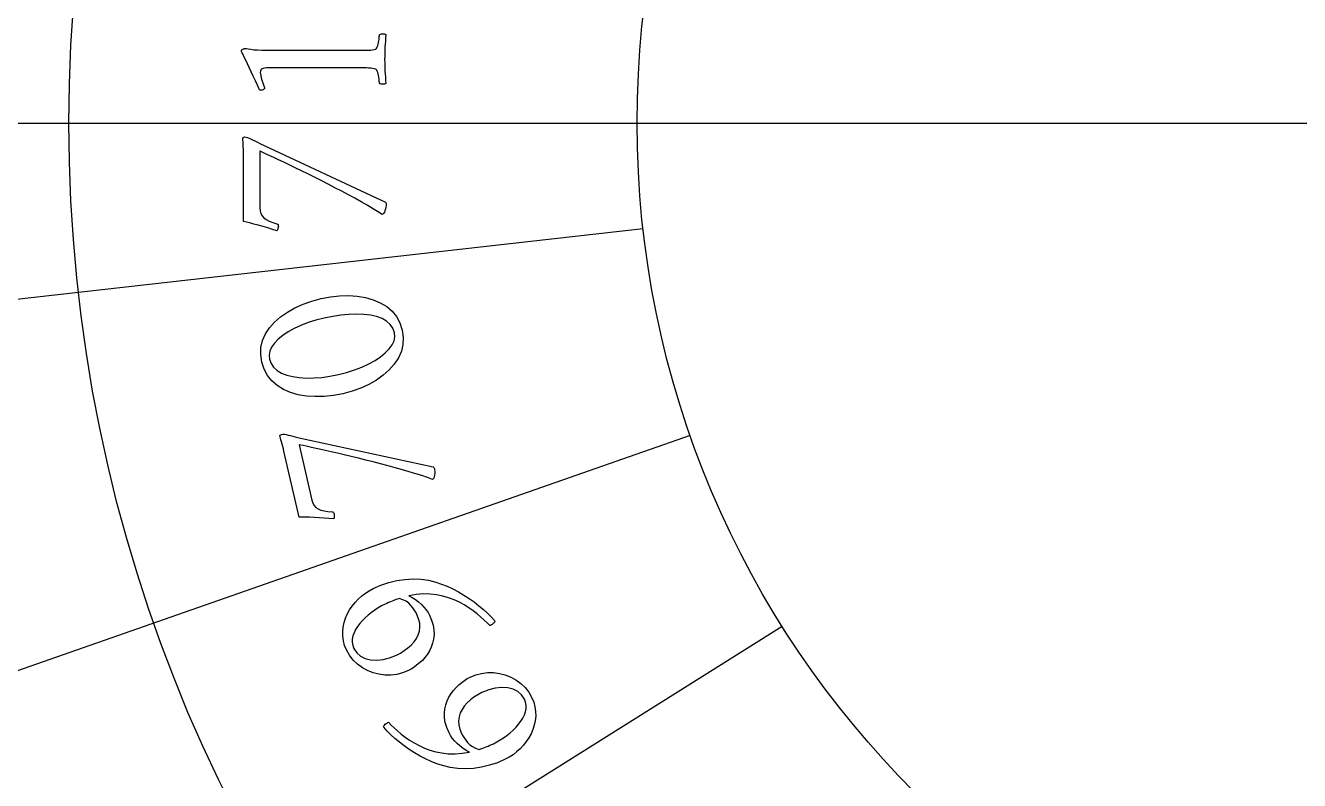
# Model space of a CAD drawing. Header units: millimetres. Extents: x -60 to 60, y -60 to 76.
# Drawn here: x -10.8 to -1.97, y -4.56 to 0.68 of the extents above; entities that cross this region are included whole.
import ezdxf

# ---------------------------------------------------------------- set-up
doc = ezdxf.new("R2010")
doc.units = ezdxf.units.MM
for name, color, linetype in [('CUT_OUTER', 1, 'Continuous'), ('ENGRAVE', 7, 'Continuous'), ('ENGRAVE_FINE', 8, 'Continuous'), ('TEXT', 5, 'Continuous')]:
    doc.layers.add(name, color=color, linetype=linetype)

msp = doc.modelspace()

# ---------------------------------------------------------------- linework, layer by layer
at = {"layer": 'CUT_OUTER'}
msp.add_arc((0, -0.0001), 59.9999, 176.771323, 2.429054, dxfattribs=at)
at = {"layer": 'ENGRAVE'}
msp.add_lwpolyline([(-40.5, 0), (40.5, 0)], dxfattribs=at)
for radius in [58.8, 58.8, 57.225, 54.3, 54.3, 51.99, 47.7, 47.7, 45.18, 40.5, 40.5, 14.58, 10.4976, 6.561]:
    msp.add_circle((0, 0), radius, dxfattribs=at)
at = {"layer": 'ENGRAVE_FINE'}
for points in [[(-6.5197, -0.7346), (-14.4883, -1.6324)], [(-6.1928, -2.167), (-13.7618, -4.8155)], [(-5.5554, -3.4907), (-12.3452, -7.757)]]:
    msp.add_lwpolyline(points, dxfattribs=at)
at = {"layer": 'TEXT'}
for points in [[(-8.4863, 0.3825), (-9.1133, 0.3825), (-9.1287, 0.3821), (-9.1415, 0.3808), (-9.1517, 0.3785), (-9.1594, 0.3754), (-9.1649, 0.3712), (-9.1689, 0.3657), (-9.1713, 0.3589), (-9.1721, 0.3508), (-9.1713, 0.3409), (-9.1691, 0.3286), (-9.1654, 0.3139), (-9.1601, 0.2968), (-9.1544, 0.2797), (-9.1492, 0.2647), (-9.1445, 0.2519), (-9.1403, 0.2413), (-9.1462, 0.235), (-9.1526, 0.2306), (-9.1597, 0.2279), (-9.1673, 0.227), (-9.1674, 0.227), (-9.1677, 0.227), (-9.1682, 0.227), (-9.1689, 0.227), (-9.1718, 0.2272), (-9.174, 0.2278), (-9.1757, 0.2288), (-9.1768, 0.2302), (-9.1912, 0.2618), (-9.2056, 0.2931), (-9.2201, 0.3241), (-9.2348, 0.3548), (-9.2488, 0.384), (-9.2615, 0.4107), (-9.273, 0.4348), (-9.2832, 0.4564), (-9.2915, 0.4742), (-9.2975, 0.4871), (-9.301, 0.4952), (-9.3022, 0.4984), (-9.3022, 0.5016), (-9.3016, 0.5053), (-9.2998, 0.5083), (-9.2969, 0.5108), (-9.2927, 0.5127), (-9.2881, 0.5142), (-9.284, 0.5155), (-9.2802, 0.5166), (-9.2768, 0.5175), (-9.2744, 0.5171), (-9.2671, 0.5159), (-9.2549, 0.5139), (-9.2379, 0.5111), (-9.2165, 0.5083), (-9.1909, 0.5064), (-9.1613, 0.5052), (-9.1276, 0.5048), (-8.4863, 0.5048), (-8.4692, 0.5048), (-8.4526, 0.505), (-8.4366, 0.5052), (-8.4212, 0.5056), (-8.4069, 0.5063), (-8.3939, 0.5077), (-8.3823, 0.5099), (-8.372, 0.5127), (-8.3682, 0.5154), (-8.3645, 0.5203), (-8.361, 0.5273), (-8.3577, 0.5365), (-8.3548, 0.547), (-8.3524, 0.5578), (-8.3505, 0.5688), (-8.349, 0.5802), (-8.348, 0.5908), (-8.3472, 0.5998), (-8.3468, 0.6071), (-8.3466, 0.6127), (-8.3429, 0.6148), (-8.3379, 0.6165), (-8.3318, 0.6176), (-8.3244, 0.6183), (-8.3171, 0.6182), (-8.3109, 0.6173), (-8.306, 0.6154), (-8.3022, 0.6127), (-8.3037, 0.5894), (-8.3052, 0.5671), (-8.3065, 0.5457), (-8.3077, 0.5254), (-8.3088, 0.5052), (-8.3095, 0.4841), (-8.31, 0.4623), (-8.3101, 0.4397), (-8.31, 0.418), (-8.3095, 0.3972), (-8.3088, 0.3775), (-8.3077, 0.3587), (-8.3065, 0.3398), (-8.3052, 0.3195), (-8.3037, 0.2977), (-8.3022, 0.2746), (-8.306, 0.2719), (-8.3109, 0.27), (-8.3171, 0.2691), (-8.3244, 0.2691), (-8.3318, 0.2697), (-8.3379, 0.2708), (-8.3429, 0.2725), (-8.3466, 0.2746), (-8.3468, 0.2802), (-8.3472, 0.2875), (-8.348, 0.2965), (-8.349, 0.3072), (-8.3505, 0.3185), (-8.3524, 0.3296), (-8.3548, 0.3403), (-8.3577, 0.3508), (-8.361, 0.3599), (-8.3645, 0.3667), (-8.3682, 0.371), (-8.372, 0.373), (-8.3823, 0.3759), (-8.3939, 0.3782), (-8.4069, 0.3799), (-8.4212, 0.381), (-8.4366, 0.3817), (-8.4526, 0.3822), (-8.4692, 0.3824), (-8.4863, 0.3825)], [(-9.2879, -0.2127), (-9.2881, -0.1973), (-9.2885, -0.1814), (-9.2893, -0.1648), (-9.2903, -0.1476), (-9.2914, -0.1319), (-9.2921, -0.1198), (-9.2925, -0.1113), (-9.2927, -0.1064), (-9.2918, -0.1022), (-9.2891, -0.0992), (-9.2847, -0.0974), (-9.2784, -0.0968), (-9.2697, -0.0977), (-9.2596, -0.1004), (-9.2479, -0.1049), (-9.2348, -0.1111), (-9.2206, -0.1184), (-9.206, -0.1258), (-9.1909, -0.1334), (-9.1752, -0.1413), (-8.3038, -0.5492), (-8.3017, -0.552), (-8.3002, -0.5556), (-8.2993, -0.5599), (-8.299, -0.5651), (-8.2996, -0.5743), (-8.3012, -0.5845), (-8.3039, -0.5957), (-8.3077, -0.608), (-8.3123, -0.6191), (-8.3171, -0.627), (-8.3222, -0.6318), (-8.3276, -0.6333), (-8.3593, -0.613), (-8.3943, -0.5917), (-8.4324, -0.5694), (-8.4736, -0.546), (-8.5171, -0.5221), (-8.5617, -0.4978), (-8.6076, -0.4733), (-8.6546, -0.4484), (-8.702, -0.4237), (-8.749, -0.3996), (-8.7957, -0.3761), (-8.8419, -0.3532), (-8.8869, -0.3312), (-8.9298, -0.3103), (-8.9706, -0.2907), (-9.0094, -0.2722), (-9.0452, -0.2553), (-9.0772, -0.2401), (-9.1055, -0.2267), (-9.13, -0.2151), (-9.1498, -0.2057), (-9.1639, -0.199), (-9.1724, -0.195), (-9.1752, -0.1937), (-9.1752, -0.5873), (-9.1734, -0.6089), (-9.1681, -0.6278), (-9.1592, -0.6439), (-9.1467, -0.6572), (-9.1303, -0.6687), (-9.1098, -0.6794), (-9.085, -0.6893), (-9.0562, -0.6984), (-9.052, -0.7002), (-9.049, -0.704), (-9.0473, -0.7097), (-9.0467, -0.7175), (-9.0469, -0.7202), (-9.0474, -0.7236), (-9.0484, -0.7277), (-9.0498, -0.7326), (-9.0514, -0.7374), (-9.053, -0.7415), (-9.0546, -0.7449), (-9.0562, -0.7476), (-9.0881, -0.7375), (-9.1203, -0.7276), (-9.1528, -0.718), (-9.1855, -0.7087), (-9.2166, -0.7003), (-9.2441, -0.6931), (-9.2678, -0.6872), (-9.2879, -0.6826)], [(-9.1614, -1.6579), (-9.169, -1.6057), (-9.1672, -1.5557), (-9.1563, -1.5079), (-9.136, -1.4625), (-9.1079, -1.4197), (-9.0732, -1.3801), (-9.032, -1.3438), (-8.9842, -1.3106), (-8.9314, -1.2811), (-8.8749, -1.2557), (-8.8146, -1.2345), (-8.7507, -1.2174), (-8.6857, -1.2051), (-8.6222, -1.1982), (-8.5602, -1.1968), (-8.4997, -1.2008), (-8.4422, -1.2103), (-8.3891, -1.2254), (-8.3404, -1.2461), (-8.2961, -1.2724), (-8.2578, -1.3044), (-8.227, -1.3423), (-8.2038, -1.3861), (-8.188, -1.4358), (-8.1809, -1.4861), (-8.1831, -1.5348), (-8.1945, -1.5819), (-8.215, -1.6276), (-8.2434, -1.6708), (-8.2782, -1.711), (-8.3194, -1.748), (-8.3671, -1.7819), (-8.4197, -1.8121), (-8.4762, -1.838), (-8.5363, -1.8595), (-8.6002, -1.8767), (-8.6653, -1.889), (-8.7288, -1.8958), (-8.7908, -1.8972), (-8.8513, -1.8932), (-8.9087, -1.8837), (-8.9617, -1.8684), (-9.0102, -1.8474), (-9.0542, -1.8207), (-9.0922, -1.7884), (-9.1228, -1.7505), (-9.1458, -1.707), (-9.1614, -1.6579)], [(-9.1075, -1.6375), (-9.0968, -1.6673), (-9.0795, -1.6932), (-9.0554, -1.7152), (-9.0245, -1.7333), (-8.9881, -1.7477), (-8.9474, -1.7583), (-8.9023, -1.7651), (-8.8529, -1.7683), (-8.8003, -1.7677), (-8.7458, -1.7633), (-8.6892, -1.7553), (-8.6306, -1.7436), (-8.5734, -1.7289), (-8.5192, -1.7116), (-8.4683, -1.6919), (-8.4204, -1.6695), (-8.3768, -1.6454), (-8.3386, -1.6201), (-8.3059, -1.5938), (-8.2787, -1.5664), (-8.258, -1.5384), (-8.245, -1.5105), (-8.2398, -1.4825), (-8.2423, -1.4547), (-8.2535, -1.4229), (-8.2716, -1.3958), (-8.2966, -1.3733), (-8.3284, -1.3555), (-8.3659, -1.3419), (-8.4078, -1.3323), (-8.4541, -1.3266), (-8.5047, -1.3249), (-8.5583, -1.3268), (-8.6134, -1.332), (-8.67, -1.3405), (-8.7281, -1.3523), (-8.7858, -1.367), (-8.8399, -1.3841), (-8.8902, -1.4035), (-8.9369, -1.4252), (-8.9791, -1.4486), (-9.0159, -1.4733), (-9.0473, -1.4992), (-9.0734, -1.5263), (-9.0931, -1.5541), (-9.1053, -1.5818), (-9.1101, -1.6096), (-9.1075, -1.6375)], [(-9.0077, -2.2741), (-9.0113, -2.2592), (-9.0153, -2.2437), (-9.0197, -2.2277), (-9.0245, -2.2112), (-9.029, -2.1962), (-9.0325, -2.1845), (-9.0348, -2.1763), (-9.036, -2.1715), (-9.0361, -2.1672), (-9.0341, -2.1637), (-9.0302, -2.161), (-9.0242, -2.159), (-9.0156, -2.158), (-9.0051, -2.1583), (-8.9927, -2.1601), (-8.9785, -2.1633), (-8.9631, -2.1672), (-8.9472, -2.1712), (-8.9307, -2.1752), (-8.9138, -2.1794), (-7.9734, -2.3832), (-7.9707, -2.3855), (-7.9685, -2.3886), (-7.9666, -2.3927), (-7.9652, -2.3976), (-7.9637, -2.4067), (-7.963, -2.4171), (-7.9632, -2.4286), (-7.9642, -2.4414), (-7.9661, -2.4532), (-7.969, -2.462), (-7.9729, -2.4678), (-7.9779, -2.4705), (-8.0133, -2.4578), (-8.0521, -2.4447), (-8.0942, -2.4315), (-8.1397, -2.4179), (-8.1874, -2.4042), (-8.2363, -2.3905), (-8.2864, -2.3768), (-8.3378, -2.363), (-8.3895, -2.3495), (-8.4408, -2.3364), (-8.4914, -2.3239), (-8.5416, -2.3118), (-8.5904, -2.3004), (-8.6368, -2.2896), (-8.681, -2.2795), (-8.7229, -2.2702), (-8.7616, -2.2616), (-8.7962, -2.2539), (-8.8267, -2.2472), (-8.8532, -2.2413), (-8.8746, -2.2366), (-8.8899, -2.2332), (-8.899, -2.2312), (-8.9021, -2.2305), (-8.8145, -2.6143), (-8.8079, -2.635), (-8.7985, -2.6521), (-8.7862, -2.6658), (-8.7711, -2.676), (-8.7526, -2.6836), (-8.7302, -2.6895), (-8.7039, -2.6936), (-8.6737, -2.6961), (-8.6692, -2.6969), (-8.6655, -2.6999), (-8.6625, -2.7051), (-8.6602, -2.7126), (-8.6598, -2.7153), (-8.6596, -2.7187), (-8.6596, -2.723), (-8.6599, -2.728), (-8.6604, -2.733), (-8.661, -2.7374), (-8.6618, -2.7411), (-8.6628, -2.7441), (-8.6961, -2.7413), (-8.7297, -2.7388), (-8.7635, -2.7367), (-8.7975, -2.735), (-8.8297, -2.7336), (-8.8581, -2.7327), (-8.8826, -2.7322), (-8.9032, -2.7322)], [(-7.5805, -3.485), (-7.5994, -3.4658), (-7.6205, -3.4459), (-7.6437, -3.4251), (-7.6691, -3.4034), (-7.6967, -3.3819), (-7.7264, -3.3612), (-7.7584, -3.3415), (-7.7925, -3.3228), (-7.8288, -3.3059), (-7.8672, -3.2916), (-7.9078, -3.28), (-7.9504, -3.2711), (-7.9952, -3.2658), (-8.042, -3.2652), (-8.0909, -3.2692), (-8.1419, -3.2778), (-8.1188, -3.2896), (-8.0967, -3.3035), (-8.0757, -3.3195), (-8.0558, -3.3377), (-8.0377, -3.3568), (-8.0223, -3.3756), (-8.0097, -3.394), (-7.9997, -3.412), (-7.9846, -3.4478), (-7.9742, -3.4823), (-7.9687, -3.5155), (-7.968, -3.5474), (-7.9713, -3.5778), (-7.9776, -3.6066), (-7.987, -3.6338), (-7.9995, -3.6594), (-8.0143, -3.6833), (-8.0307, -3.7053), (-8.0487, -3.7254), (-8.0682, -3.7436), (-8.0883, -3.7598), (-8.108, -3.774), (-8.1272, -3.7861), (-8.146, -3.7961), (-8.1857, -3.8122), (-8.226, -3.8229), (-8.267, -3.8281), (-8.3087, -3.8277), (-8.3499, -3.8222), (-8.3897, -3.8119), (-8.4278, -3.7967), (-8.4645, -3.7768), (-8.4982, -3.7523), (-8.5278, -3.7236), (-8.5531, -3.6906), (-8.5741, -3.6534), (-8.5872, -3.6218), (-8.596, -3.5901), (-8.6006, -3.5583), (-8.601, -3.5263), (-8.5977, -3.4946), (-8.5913, -3.4637), (-8.5817, -3.4336), (-8.569, -3.4043), (-8.5535, -3.3761), (-8.5357, -3.3495), (-8.5155, -3.3243), (-8.4929, -3.3007), (-8.4686, -3.279), (-8.4433, -3.2596), (-8.417, -3.2426), (-8.3896, -3.228), (-8.3357, -3.2046), (-8.2811, -3.1861), (-8.226, -3.1725), (-8.1703, -3.1638), (-8.1148, -3.1604), (-8.0604, -3.1626), (-8.0069, -3.1705), (-7.9544, -3.1841), (-7.9156, -3.1966), (-7.8768, -3.2119), (-7.838, -3.2297), (-7.7992, -3.2503), (-7.7613, -3.2727), (-7.7249, -3.2962), (-7.6901, -3.3208), (-7.6569, -3.3465), (-7.6258, -3.3726), (-7.5972, -3.3986), (-7.5713, -3.4243), (-7.548, -3.45), (-7.5469, -3.455), (-7.5484, -3.4602), (-7.5524, -3.4656), (-7.559, -3.4711), (-7.5663, -3.4761), (-7.5723, -3.4801), (-7.577, -3.4831), (-7.5805, -3.485)], [(-8.2089, -3.296), (-8.221, -3.3002), (-8.2333, -3.3047), (-8.2457, -3.3095), (-8.2581, -3.3145), (-8.2706, -3.3197), (-8.2829, -3.3251), (-8.2952, -3.3307), (-8.3074, -3.3364), (-8.331, -3.3486), (-8.3545, -3.3622), (-8.3779, -3.3773), (-8.4013, -3.394), (-8.4239, -3.4118), (-8.445, -3.4304), (-8.4646, -3.4499), (-8.4826, -3.4702), (-8.4986, -3.4911), (-8.5119, -3.5124), (-8.5223, -3.5342), (-8.5301, -3.5564), (-8.5344, -3.5787), (-8.5346, -3.6005), (-8.5308, -3.6218), (-8.5228, -3.6428), (-8.5037, -3.6724), (-8.4781, -3.6955), (-8.4459, -3.712), (-8.4072, -3.7219), (-8.3646, -3.7249), (-8.3207, -3.7205), (-8.2754, -3.7088), (-8.2289, -3.6897), (-8.2005, -3.6748), (-8.1739, -3.658), (-8.1492, -3.6395), (-8.1263, -3.6192), (-8.1063, -3.5973), (-8.0902, -3.574), (-8.0779, -3.5493), (-8.0695, -3.5231), (-8.0658, -3.4957), (-8.0675, -3.4671), (-8.0745, -3.4373), (-8.087, -3.4065), (-8.095, -3.3913), (-8.1045, -3.3759), (-8.1156, -3.3603), (-8.1283, -3.3444), (-8.1434, -3.3294), (-8.1619, -3.3163), (-8.1837, -3.3052), (-8.2089, -3.296)], [(-7.8642, -4.2276), (-7.8793, -4.1918), (-7.8897, -4.1573), (-7.8952, -4.1241), (-7.8959, -4.0923), (-7.8926, -4.0619), (-7.8863, -4.033), (-7.8769, -4.0058), (-7.8644, -3.9802), (-7.8496, -3.9563), (-7.8333, -3.9342), (-7.8154, -3.9138), (-7.796, -3.8953), (-7.7761, -3.8788), (-7.7565, -3.8644), (-7.7374, -3.8522), (-7.7186, -3.8422), (-7.6795, -3.8263), (-7.6395, -3.8157), (-7.5985, -3.8106), (-7.5566, -3.8108), (-7.5151, -3.8162), (-7.4752, -3.8263), (-7.437, -3.8411), (-7.4004, -3.8607), (-7.3668, -3.885), (-7.3372, -3.9138), (-7.3118, -3.947), (-7.2905, -3.9848), (-7.2774, -4.0164), (-7.2686, -4.0481), (-7.264, -4.0799), (-7.2636, -4.112), (-7.2669, -4.1437), (-7.2733, -4.1746), (-7.2829, -4.2047), (-7.2956, -4.2339), (-7.311, -4.2621), (-7.3288, -4.2889), (-7.3489, -4.3143), (-7.3713, -4.3383), (-7.3955, -4.3603), (-7.4207, -4.3799), (-7.4469, -4.397), (-7.4743, -4.4116), (-7.5282, -4.435), (-7.5828, -4.4533), (-7.638, -4.4667), (-7.6939, -4.4751), (-7.7495, -4.4783), (-7.804, -4.4761), (-7.8573, -4.4685), (-7.9094, -4.4556), (-7.9486, -4.4424), (-7.9875, -4.4269), (-8.0264, -4.409), (-8.065, -4.3887), (-8.1028, -4.3666), (-8.1392, -4.3434), (-8.1742, -4.319), (-8.2077, -4.2935), (-8.2391, -4.2675), (-8.2675, -4.2415), (-8.2931, -4.2156), (-8.3158, -4.1897), (-8.317, -4.1846), (-8.3157, -4.1795), (-8.3119, -4.1742), (-8.3056, -4.1689), (-8.2986, -4.164), (-8.2925, -4.16), (-8.2874, -4.1569), (-8.2834, -4.1547), (-8.2645, -4.1738), (-8.2434, -4.1938), (-8.2202, -4.2146), (-8.1948, -4.2362), (-8.1672, -4.2578), (-8.1375, -4.2784), (-8.1055, -4.2981), (-8.0714, -4.3169), (-8.0351, -4.3337), (-7.9968, -4.3479), (-7.9563, -4.3592), (-7.9138, -4.3678), (-7.8692, -4.3729), (-7.8223, -4.3735), (-7.7733, -4.3698), (-7.722, -4.3618), (-7.7454, -4.3495), (-7.7676, -4.3353), (-7.7886, -4.3192), (-7.8085, -4.3012), (-7.8264, -4.2824), (-7.8416, -4.2639), (-7.8542, -4.2456), (-7.8642, -4.2276)], [(-7.655, -4.3436), (-7.6429, -4.3394), (-7.6306, -4.3349), (-7.6182, -4.3302), (-7.6058, -4.3252), (-7.5933, -4.32), (-7.5809, -4.3146), (-7.5687, -4.309), (-7.5565, -4.3032), (-7.5329, -4.2911), (-7.5094, -4.2775), (-7.486, -4.2623), (-7.4626, -4.2457), (-7.44, -4.2278), (-7.419, -4.209), (-7.3995, -4.1894), (-7.3816, -4.1688), (-7.3658, -4.1476), (-7.3526, -4.126), (-7.3422, -4.1041), (-7.3345, -4.0818), (-7.3302, -4.0596), (-7.3299, -4.0378), (-7.3338, -4.0164), (-7.3417, -3.9954), (-7.3611, -3.9652), (-7.3869, -3.9419), (-7.4191, -3.9253), (-7.4577, -3.9156), (-7.5002, -3.9129), (-7.544, -3.9175), (-7.5892, -3.9294), (-7.6357, -3.9485), (-7.6646, -3.9638), (-7.6914, -3.9808), (-7.7161, -3.9996), (-7.7386, -4.0201), (-7.7582, -4.0421), (-7.774, -4.0655), (-7.786, -4.0903), (-7.7944, -4.1165), (-7.7981, -4.144), (-7.7964, -4.1726), (-7.7894, -4.2023), (-7.7769, -4.2332), (-7.7689, -4.2483), (-7.7594, -4.2637), (-7.7483, -4.2793), (-7.7356, -4.2952), (-7.7205, -4.3102), (-7.702, -4.3233), (-7.6802, -4.3344), (-7.655, -4.3436)]]:
    msp.add_lwpolyline(points, close=True, dxfattribs=at)

doc.saveas('drawing.dxf')
